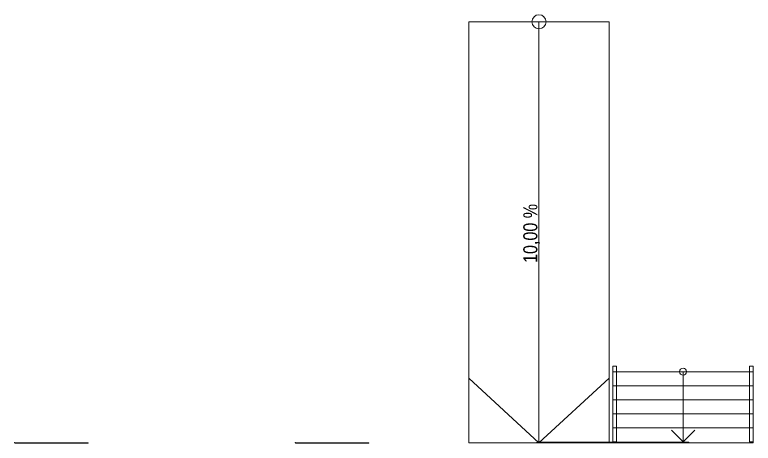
# Model space of a CAD drawing. Header units: millimetres. Extents: x -10605 to 103276, y -15987 to 52426.
# Drawn here: x 36213 to 52000, y 43265 to 52426 of the extents above; entities that cross this region are included whole.
import ezdxf
from ezdxf.enums import TextEntityAlignment as Align

# ---------------------------------------------------------------- set-up
doc = ezdxf.new("R2010")
doc.units = ezdxf.units.MM
doc.header["$MEASUREMENT"] = 0
doc.layers.add('Лестницы', color=7, linetype='Continuous')
for name, color, linetype, lineweight in [('Лестницы_Ном._пера__100', 7, 'Continuous', 9), ('Лестницы_Ном._пера__200', 7, 'Continuous', 0), ('Лестницы_Ном._пера__99', 7, 'Continuous', 15), ('Стены _Ном._пера__99', 7, 'Continuous', 15)]:
    doc.layers.add(name, color=color, linetype=linetype, lineweight=lineweight)
doc.layers.add('Лестницы_Ном._пера__71', color=7, linetype='Continuous', lineweight=13, true_color=0xc2331900)
doc.styles.add('РЎР“Р•РќР•Р\xa0РР\xa0_РЎРўРР›Р¬_2', font='ARIALN.TTF')

# ---------------------------------------------------------------- blocks, each defined once
blk = doc.blocks.new('Лестница_2')
at = {"layer": 'Лестницы_Ном._пера__100', "color": 7, "linetype": 'Continuous', "lineweight": 9}
for p, q in [((49000, 44795), (49000, 44915)), ((49000, 44915), (49080, 44915)), ((49080, 44915), (49080, 44795)), ((51920, 44795), (51920, 44915)), ((51920, 44915), (52000, 44915)), ((52000, 44915), (52000, 44795)), ((49000, 43295), (49000, 44795)), ((49000, 44795), (52000, 44795)), ((49000, 44495), (49000, 44795)), ((49080, 44795), (49080, 43295)), ((50500, 44795), (50500, 44495)), ((51920, 43295), (51920, 44795)), ((52000, 44795), (52000, 43295)), ((52000, 44795), (52000, 44495)), ((52000, 44495), (49000, 44495)), ((49000, 44495), (52000, 44495)), ((49000, 44195), (49000, 44495)), ((50500, 44495), (50500, 43595)), ((52000, 44495), (52000, 44195)), ((52000, 44195), (49000, 44195)), ((49000, 44195), (52000, 44195)), ((49000, 43895), (49000, 44195)), ((52000, 44195), (52000, 43895)), ((52000, 43895), (49000, 43895)), ((49000, 43895), (52000, 43895)), ((49000, 43595), (49000, 43895)), ((52000, 43895), (52000, 43595)), ((52000, 43595), (49000, 43595)), ((49000, 43595), (52000, 43595)), ((49000, 43295), (49000, 43595)), ((50500, 43595), (50500, 43295)), ((52000, 43595), (52000, 43295)), ((50250, 43545), (50500, 43295)), ((50500, 43295), (50750, 43545)), ((49080, 43295), (49000, 43295)), ((49000, 43275), (49000, 43295)), ((52000, 43275), (49000, 43275)), ((52000, 43295), (51920, 43295)), ((52000, 43295), (52000, 43275))]:
    blk.add_line(p, q, dxfattribs=at)
for start, end in [(0, 180), (180, 0)]:
    blk.add_arc((50500, 44795), 75, start, end, dxfattribs=at)
blk = doc.blocks.new('3D текст 27_11')
at = {"layer": 'Стены _Ном._пера__99', "color": 7, "linetype": 'Continuous', "lineweight": 15}
for q in [(0, 0), (1571.21, -10)]:
    blk.add_line((1571.21, 0), q, dxfattribs=at)
at = {"layer": 'Стены _Ном._пера__99', "color": 7, "linetype": 'Continuous', "lineweight": 15, "flags": 128}
blk.add_lwpolyline([(0, 0), (0, -10), (1571.21, -10), (1571.21, 0)], close=True, dxfattribs=at)
at = {"layer": 'Стены _Ном._пера__99', "color": 7, "linetype": 'Continuous', "lineweight": 15}
blk.add_point((1571.21, 0), dxfattribs=at)
blk = doc.blocks.new('3D текст 27_9')
at = {"layer": 'Стены _Ном._пера__99', "color": 7, "linetype": 'Continuous', "lineweight": 15}
for q in [(0, 0), (1571.99, -10)]:
    blk.add_line((1571.99, 0), q, dxfattribs=at)
at = {"layer": 'Стены _Ном._пера__99', "color": 7, "linetype": 'Continuous', "lineweight": 15, "flags": 128}
blk.add_lwpolyline([(0, 0), (0, -10), (1571.99, -10), (1571.99, 0)], close=True, dxfattribs=at)
at = {"layer": 'Стены _Ном._пера__99', "color": 7, "linetype": 'Continuous', "lineweight": 15}
blk.add_point((1571.99, 0), dxfattribs=at)
blk = doc.blocks.new('3D текст 27_14')
at = {"layer": 'Стены _Ном._пера__99', "color": 7, "linetype": 'Continuous', "lineweight": 15}
for q in [(0, 0), (3249.13, -10)]:
    blk.add_line((3249.13, 0), q, dxfattribs=at)
at = {"layer": 'Стены _Ном._пера__99', "color": 7, "linetype": 'Continuous', "lineweight": 15, "flags": 128}
blk.add_lwpolyline([(0, 0), (0, -10), (3249.13, -10), (3249.13, 0)], close=True, dxfattribs=at)
at = {"layer": 'Стены _Ном._пера__99', "color": 7, "linetype": 'Continuous', "lineweight": 15}
blk.add_point((3249.13, 0), dxfattribs=at)
blk = doc.blocks.new('Пандус Прямой 27_3')
at = {"layer": 'Лестницы_Ном._пера__71', "color": 28, "linetype": 'Continuous', "lineweight": 13, "true_color": 0x331900}
for p, q in [((9000, 0), (7623, 1500)), ((0, 0), (9000, 0)), ((7623, -1500), (9000, 0))]:
    blk.add_line(p, q, dxfattribs=at)
at = {"layer": 'Лестницы_Ном._пера__71', "color": 28, "linetype": 'Continuous', "lineweight": 13, "true_color": 0x331900, "flags": 128}
blk.add_lwpolyline([(150, 0, 1), (-150, 0, 1)], format="xyb", close=True, dxfattribs=at)
at = {"layer": 'Лестницы_Ном._пера__99', "color": 7, "linetype": 'Continuous', "lineweight": 15}
for p, q in [((0, -1500), (0, 1500)), ((0, 1500), (9000, 1500)), ((9000, -1500), (9000, 1500)), ((0, -1500), (9000, -1500))]:
    blk.add_line(p, q, dxfattribs=at)
at = {"layer": 'Лестницы_Ном._пера__200', "color": 7, "lineweight": 0, "style": 'РЎР“Р•РќР•Р\xa0РР\xa0_РЎРўРР›Р¬_2'}
blk.add_attdef('ac_bottomlevel', text='', height=300, dxfattribs=at).set_placement((4500, 159), align=Align.MIDDLE_CENTER)

msp = doc.modelspace()

# ---------------------------------------------------------------- block references
at = {"layer": 'Лестницы', "color": 7, "linetype": 'Continuous', "lineweight": 15}
ref = msp.add_blockref('Пандус Прямой 27_3', (47420.00675, 52276.39459), dxfattribs=dict(at, xscale=-1, zscale=1000, rotation=90))
ref.add_attrib('ac_bottomlevel', '10,00 %', dxfattribs={"layer": 'Лестницы_Ном._пера__200', "color": 7, "lineweight": 0, "height": 300, "rotation": 90, "style": 'РЎР“Р•РќР•Р\xa0РР\xa0_РЎРўРР›Р¬_2'}).set_placement((47234.71263, 47750.57907), align=Align.MIDDLE_CENTER)
at = {"layer": 'Лестницы', "color": 7, "linetype": 'Continuous', "lineweight": 9}
msp.add_blockref('Лестница_2', (0, 0), dxfattribs=at)
at = {"layer": 'Стены _Ном._пера__99', "color": 7, "linetype": 'Continuous', "lineweight": 15, "xscale": -1, "zscale": 1000}
for name, p in [('3D текст 27_9', (37785.22, 43275.00012)), ('3D текст 27_11', (43785.22, 43275.00012)), ('3D текст 27_14', (50624.56507, 43285.00012))]:
    msp.add_blockref(name, p, dxfattribs=at)

doc.saveas('drawing.dxf')
